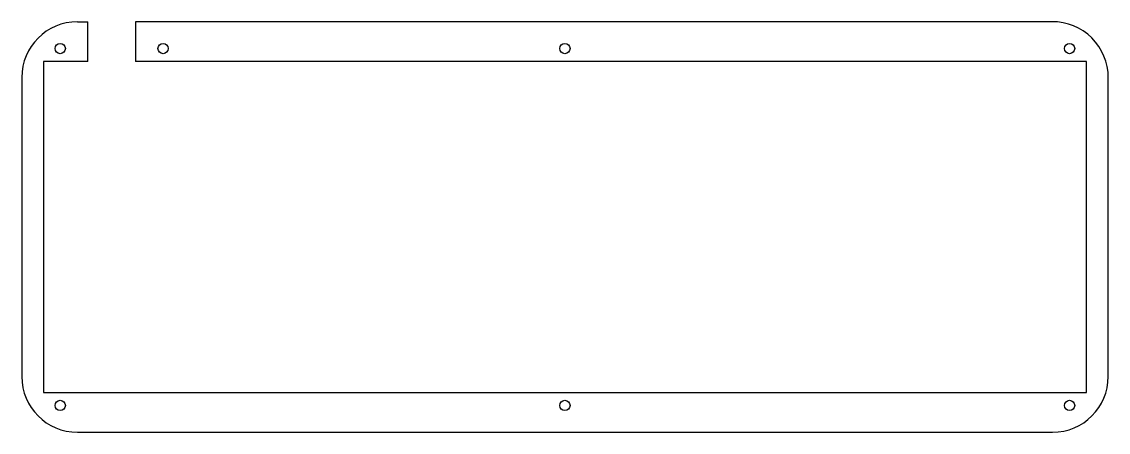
# Model space of a CAD drawing. Header units: millimetres. Extents: x -11 to 308, y -166 to -45.
import ezdxf

# ---------------------------------------------------------------- set-up
doc = ezdxf.new("R2010")
doc.units = ezdxf.units.MM
doc.layers.get('0').update_dxf_attribs({"linetype": 'CONTINUOUS'})

msp = doc.modelspace()

# ---------------------------------------------------------------- linework, layer by layer
for p, q in [((5.12, -44.91), (8.12, -44.91)), ((8.12, -56.6), (8.12, -44.91)), ((291.79, -44.91), (22.22, -44.91)), ((22.22, -44.95), (22.22, -44.91)), ((22.22, -44.95), (22.22, -56.6)), ((-4.83, -56.6), (-4.83, -153.85)), ((8.12, -56.6), (-4.83, -56.6)), ((301.92, -56.6), (22.22, -56.6)), ((301.92, -153.85), (301.92, -56.6)), ((-11.28, -61.31), (-11.28, -149.15)), ((308.32, -149.15), (308.32, -61.31)), ((-4.83, -153.85), (301.92, -153.85)), ((5.12, -165.54), (291.92, -165.54))]:
    msp.add_line(p, q)
for centre in [(0.05, -52.79), (30.29, -52.79), (148.5, -52.79), (296.95, -52.79), (0.05, -157.66), (148.5, -157.66), (296.95, -157.66)]:
    msp.add_circle(centre, 1.5)
for centre, start, end in [((5.12, -61.31), 90, 180), ((291.92, -61.31), 0, 90.4378), ((5.12, -149.15), 180, 270), ((291.92, -149.15), -90, 0)]:
    msp.add_arc(centre, 16.4, start, end)

doc.saveas('drawing.dxf')
